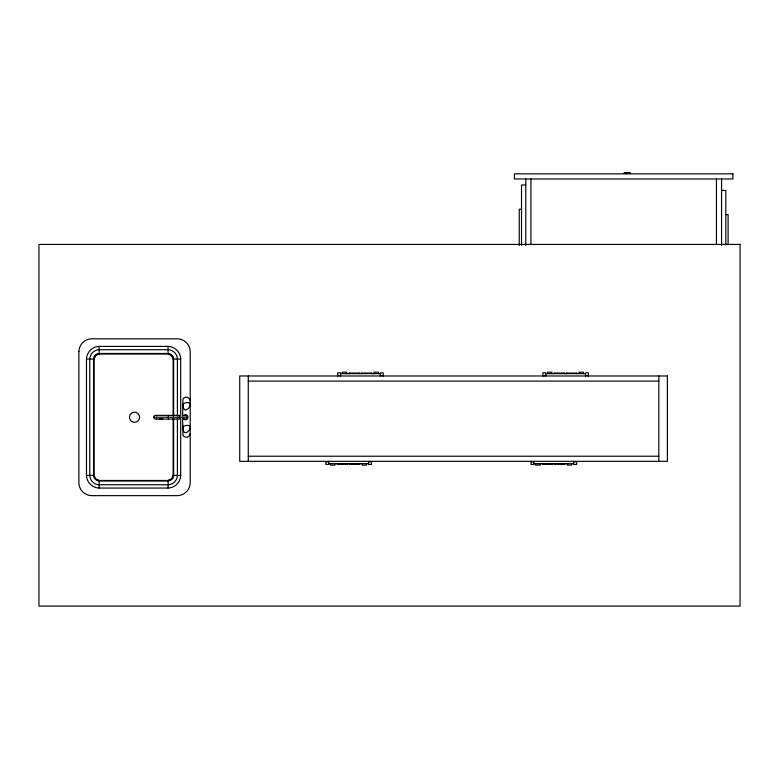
<?xml version="1.0" encoding="UTF-8"?>
<svg xmlns="http://www.w3.org/2000/svg" width="779" height="779" viewBox="0 0 779 779"><rect width="100%" height="100%" fill="white"/><g stroke="black" fill="none" stroke-linecap="round" stroke-linejoin="round"><path stroke-width="1.17" d="M180.709 418.44L180.709 475.414C180.572 482.201 174.856 487.927 168.06 488.053L99.128 488.053C92.341 487.927 86.615 482.201 86.479 475.414L86.479 359.051C86.615 352.264 92.341 346.538 99.128 346.402L168.06 346.402C174.856 346.538 180.572 352.264 180.709 359.051L180.709 416.015M173.123 418.44L173.123 475.414L171.643 478.988L168.06 480.468L99.128 480.468L95.554 478.988L94.074 475.414L94.074 359.051L95.554 355.477L99.128 353.997L168.06 353.997L171.643 355.477L173.123 359.051L173.123 416.015M173.639 418.44L173.639 475.414L172.889 478.199L170.844 480.234L168.06 480.984L99.128 480.984L96.343 480.234L94.308 478.199L93.558 475.414L93.558 359.051L94.308 356.266L96.343 354.221L99.128 353.481L168.06 353.481L170.844 354.221L172.889 356.266L173.639 359.051L173.639 416.015M177.417 418.44L177.417 475.414C177.32 480.439 173.084 484.665 168.06 484.762L99.128 484.762C94.103 484.665 89.877 480.439 89.78 475.414L89.78 359.051C89.877 354.026 94.103 349.8 99.128 349.693L168.06 349.693C173.084 349.8 177.32 354.026 177.417 359.051L177.417 416.015M182.607 418.401L182.977 435.315L184.039 436.639L187.242 437.37L189.823 435.315L190.193 433.669M182.607 416.054L182.977 399.14L184.039 397.826L187.242 397.086L189.823 399.14L190.193 400.786M156.871 415.363L179.443 415.382L179.443 419.083L156.871 419.092M159.276 419.083L162.84 419.073L160.98 419.073M623.989 172.928L630.454 172.928M624.476 173.113L630.016 173.113M525.796 184.964L521.521 184.964L521.521 245.424M721.558 190.358L725.824 190.358L725.824 244.772M521.453 209.239L519.252 209.239L519.252 245.502M725.892 214.634L728.102 214.634L728.102 244.859M86.479 359.051L94.074 359.051L94.746 356.519L96.606 354.669L99.128 353.997L99.128 346.402M180.709 359.051L173.123 359.051L172.441 356.519L170.591 354.669L168.06 353.997L168.06 346.402M340.559 373.638L380.395 373.638M545.709 373.638L585.545 373.638M337.706 375.546L340.559 375.546M380.395 375.546L383.239 375.546M542.866 375.546L545.709 375.546M585.545 375.546L588.388 375.546M248.277 381.097L658.83 381.097M153.833 417.232L187.35 417.232M248.277 456.212L658.83 456.212M325.914 461.752L328.757 461.752M368.594 461.752L371.437 461.752M531.064 461.752L533.907 461.752M573.743 461.752L576.596 461.752M328.757 463.671L368.594 463.671M533.907 463.671L573.743 463.671M86.479 475.414L94.074 475.414L94.746 477.936L96.606 479.796L99.128 480.468L99.128 488.053M180.709 475.414L173.123 475.414L172.441 477.936L170.591 479.796L168.06 480.468L168.06 488.053M721.558 178.975L721.558 245.424M716.437 178.975L716.437 244.645M658.83 375.975L658.83 461.334M588.388 375.975L588.388 372.839L585.545 372.839L585.545 375.975M583.529 373.638L583.529 372.216L579.011 372.216L579.011 373.638M576.811 373.638L576.811 373.063L566.304 373.063L566.304 373.638M576.596 461.334L576.596 464.459L573.743 464.459L573.743 461.334M576.207 373.063L576.207 373.638M571.737 463.671L571.737 465.092L567.219 465.092L567.219 463.671M566.908 373.063L566.908 373.638M565.018 463.671L565.018 464.235L554.502 464.235L554.502 463.671M564.687 373.638L564.687 373.063L554.171 373.063L554.171 373.638M564.405 463.671L564.405 464.235M564.074 373.063L564.074 373.638M555.115 463.671L555.115 464.235M554.784 373.063L554.784 373.638M552.886 463.671L552.886 464.235L542.379 464.235L542.379 463.671M552.282 463.671L552.282 464.235M551.912 373.638L551.912 372.216L547.394 372.216L547.394 373.638M545.709 375.975L545.709 372.839L542.866 372.839L542.866 375.975M542.982 463.671L542.982 464.235M540.12 463.671L540.12 465.092L535.601 465.092L535.601 463.671M533.907 461.334L533.907 464.459L531.064 464.459L531.064 461.334M530.918 178.975L530.918 244.645M525.796 178.975L525.796 245.424M383.239 375.975L383.239 372.839L380.395 372.839L380.395 375.975M378.38 373.638L378.38 372.216L373.862 372.216L373.862 373.638M371.661 373.638L371.661 373.063L361.144 373.063L361.144 373.638M371.437 461.334L371.437 464.459L368.594 464.459L368.594 461.334M371.047 373.063L371.047 373.638M366.588 463.671L366.588 465.092L362.069 465.092L362.069 463.671M361.758 373.063L361.758 373.638M359.869 463.671L359.869 464.235L349.352 464.235L349.352 463.671M359.528 373.638L359.528 373.063L349.021 373.063L349.021 373.638M359.255 463.671L359.255 464.235M358.924 373.063L358.924 373.638M349.966 463.671L349.966 464.235M349.625 373.063L349.625 373.638M347.736 463.671L347.736 464.235L337.219 464.235L337.219 463.671M347.122 463.671L347.122 464.235M346.762 373.638L346.762 372.216L342.244 372.216L342.244 373.638M340.559 375.975L340.559 372.839L337.706 372.839L337.706 375.975M337.833 463.671L337.833 464.235M334.96 463.671L334.96 465.092L330.452 465.092L330.452 463.671M328.757 461.334L328.757 464.459L325.914 464.459L325.914 461.334M248.277 375.975L248.277 461.334M168.381 415.382L168.381 419.083M184.272 415.752A1.899 1.899 0 0 1 186.843 415.937A1.899 1.899 0 0 1 186.843 418.518A1.899 1.899 0 0 1 184.272 418.712M156.91 418.712A1.899 1.899 0 0 1 154.339 418.518A1.899 1.899 0 0 1 154.339 415.937A1.899 1.899 0 0 1 156.91 415.752M183.474 415.655A2.532 2.532 0 0 1 187.174 415.373A2.532 2.532 0 0 1 187.174 419.083A2.532 2.532 0 0 1 183.474 418.81M78.893 351.465L78.893 482.999C79.03 489.796 84.745 495.512 91.542 495.648L177.544 495.648C184.341 495.512 190.057 489.796 190.193 482.999L190.193 351.465C190.057 344.669 184.341 338.953 177.544 338.816L91.542 338.816C84.745 338.953 79.03 344.669 78.893 351.465M183.435 403.483C181.653 420.524 199.648 397.952 183.435 403.483M183.435 426.249C181.653 443.29 199.648 420.718 183.435 426.249M732.932 173.853L514.413 173.853L514.413 178.975L732.932 178.975L732.932 173.853M740.05 244.421L38.95 244.421L38.95 606.072L740.05 606.072L740.05 244.421M667.379 375.975L239.718 375.975L239.718 461.334L667.379 461.334L667.379 375.975M132.011 421.614A5.064 5.064 0 0 0 139.607 417.232A5.064 5.064 0 0 0 132.011 412.851A5.064 5.064 0 0 0 132.011 421.614"/></g></svg>
